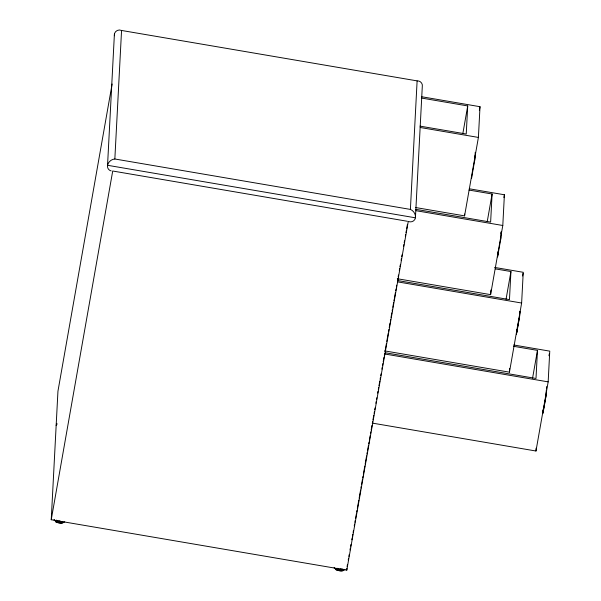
<?xml version="1.0" encoding="UTF-8"?>
<svg xmlns="http://www.w3.org/2000/svg" width="601" height="601" viewBox="0 0 601 601"><rect width="100%" height="100%" fill="white"/><g stroke="black" fill="none" stroke-linecap="round" stroke-linejoin="round"><path stroke-width="0.9" d="M114.348 35.722C113.717 31.808 118.036 28.75 121.56 30.463L417.117 80.88C420.234 80.564 422.991 83.509 422.285 86.604L415.426 217.81C414.975 221.093 411.167 222.753 408.274 221.431L346.792 570.146L51.235 519.73L57.951 391.198L112.117 84.005M114.408 34.084L107.549 165.29C107.046 167.762 108.631 170.383 111.147 170.887M114.844 158.995L410.4 209.411C413.638 210.748 415.937 214.279 415.426 217.81L107.549 165.29C108.255 161.887 111.388 159.235 114.844 158.995L121.56 30.463M346.792 570.146L346.882 568.358M410.4 209.411L417.117 80.88M421.504 98.046L467.713 105.934L466.241 134.015L420.031 126.135M415.622 207.533L464.573 215.879L464.671 214.016M471.695 175.545L471.552 178.219L474.865 159.438L475.241 152.316M474.625 160.557L474.865 155.997M464.573 215.879L478.404 137.426L480.011 106.7L421.827 96.769M468.998 190.066L492.099 194.003L490.634 222.092L415.772 209.321M397.314 278.729L490.604 294.64L490.844 289.983M497.726 254.306L497.583 256.973L500.896 238.199L501.219 231.963M497.853 255.215L498.049 251.564M500.656 239.318L500.753 237.493M500.949 233.842L501.039 232.016M490.604 294.64L502.797 225.495L504.397 194.769L469.306 188.782M495.224 268.857L510.933 271.532L509.468 299.621L397.637 280.547M384.745 350.901L509.438 372.169L509.633 368.443M516.559 331.835L516.657 330.054M516.837 330.002L516.695 332.744L519.497 316.847M519.542 315.938L519.782 311.371M519.963 311.273L519.73 315.728L516.424 334.502M509.438 372.169L521.63 303.024L523.238 272.298L494.6 267.415M513.442 346.281L537.467 350.375L536.002 378.465L385.354 352.764M372.492 423.127L535.972 451.013L536.115 448.218M543.139 409.784L542.951 413.345L546.264 394.572L546.497 390.117M543.319 409.762L543.221 411.587L546.024 395.691L546.317 390.214M546.587 388.336L546.685 386.556M535.972 451.013L548.165 381.868L549.765 351.142L513.75 344.997M51.235 519.73L112.718 171.015L407.358 221.273M347.093 566.548L347.416 564.7M348.234 560.087L348.557 558.239M348.88 556.398L349.211 554.55M350.022 549.938L350.345 548.097M350.668 546.249L350.999 544.401M351.81 539.788L352.133 537.948M352.464 536.1L352.787 534.259M353.11 532.411L353.441 530.57M354.252 525.958L354.575 524.11M354.898 522.261L355.229 520.421M355.552 518.573L356.363 513.96M356.693 512.12L357.017 510.272M357.34 508.423L358.805 500.122M359.128 498.282L360.592 489.973M360.923 488.132L361.246 486.284M361.569 484.444L362.38 479.831M362.711 477.983L363.034 476.135M363.357 474.294L364.822 465.993M365.153 464.145L366.61 455.843M366.941 453.995L367.264 452.155M367.587 450.307L368.405 445.694M368.729 443.854L369.052 442.005M369.382 440.157L370.193 435.545M370.516 433.704L370.84 431.856M371.17 430.015L371.981 425.403M372.304 423.555L372.635 421.707M372.958 419.866L373.769 415.253M374.092 413.405L374.423 411.565M374.746 409.717L375.069 407.869M375.888 403.256L376.211 401.415M376.534 399.567L376.865 397.727M377.676 393.114L377.999 391.266M378.322 389.418L378.653 387.577M378.976 385.729L379.787 381.117M380.117 379.276L380.441 377.428M380.764 375.587L381.087 373.739M381.905 369.127L382.228 367.279M382.552 365.438L382.882 363.59M383.205 361.749L384.016 357.137M384.347 355.289L384.67 353.441M384.993 351.6L386.458 343.299M386.781 341.451L388.246 333.149M388.577 331.301L388.9 329.461M389.223 327.613L390.034 323M390.365 321.152L390.688 319.311M391.011 317.463L391.829 312.851M392.152 311.01L392.476 309.162M392.799 307.314L393.617 302.701M393.94 300.861L394.264 299.013M394.594 297.172L395.405 292.559M395.728 290.711L396.059 288.871M396.382 287.023L396.705 285.175M397.516 280.562L397.847 278.721M398.17 276.873L398.493 275.033M399.312 270.42L399.635 268.572M399.958 266.724L400.281 264.883M401.1 260.271L401.423 258.422M401.746 256.582L402.077 254.734M403.541 246.433L403.864 244.584M404.188 242.744L404.511 240.896M405.329 236.283L405.652 234.435M405.975 232.595L406.306 230.746M406.629 228.906L407.44 224.293M462.883 133.332L467.713 105.934M479.358 110.389L480.011 106.7M487.216 221.724L492.099 194.003M503.908 197.534L504.397 194.769M506.05 299.253L510.933 271.532M522.585 275.987L523.073 273.222M532.584 378.097L537.467 350.375M548.953 355.754L549.276 353.906M420.219 127.495L478.404 137.426M415.975 210.688L502.797 225.495M397.862 281.914L521.63 303.024M384.678 353.981L548.165 381.868M56.193 425.448A7.528 1.6 10 0 1 56.794 424.719M56.885 424.576A7.528 1.6 10 0 1 57.035 423.359M344.944 569.365A5.499 1.172 10 0 1 339.407 569.748A5.499 1.172 10 0 1 334.201 567.494M343.013 570.319A3.869 0.826 10 0 1 339.272 570.732A3.869 0.826 10 0 1 335.643 569.064M342.908 569.087A5.499 1.172 10 0 1 340.286 568.869M338.874 568.621A5.499 1.172 10 0 1 337.522 568.306M342.42 570.619A3.275 0.699 10 0 1 338.859 570.529A3.275 0.699 10 0 1 336.094 569.357M339.34 570.274A3.275 0.699 10 0 1 338.506 570.109M337.071 569.68A3.275 0.699 10 0 1 336.568 569.447M64.735 521.878A5.499 1.172 10 0 1 57.846 521.668A5.499 1.172 10 0 1 54.436 519.474M62.85 522.524A3.869 0.826 10 0 1 59.108 522.945A3.869 0.826 10 0 1 55.48 521.27M60.123 521.075A5.499 1.172 10 0 1 58.71 520.827M57.358 520.511A5.499 1.172 10 0 1 56.148 520.15M62.376 522.66A3.275 0.699 10 0 1 58.695 522.735A3.275 0.699 10 0 1 56.051 521.398M61.986 522.607A3.275 0.699 10 0 1 60.01 522.6M58.342 522.314A3.275 0.699 10 0 1 56.907 521.886"/></g></svg>
